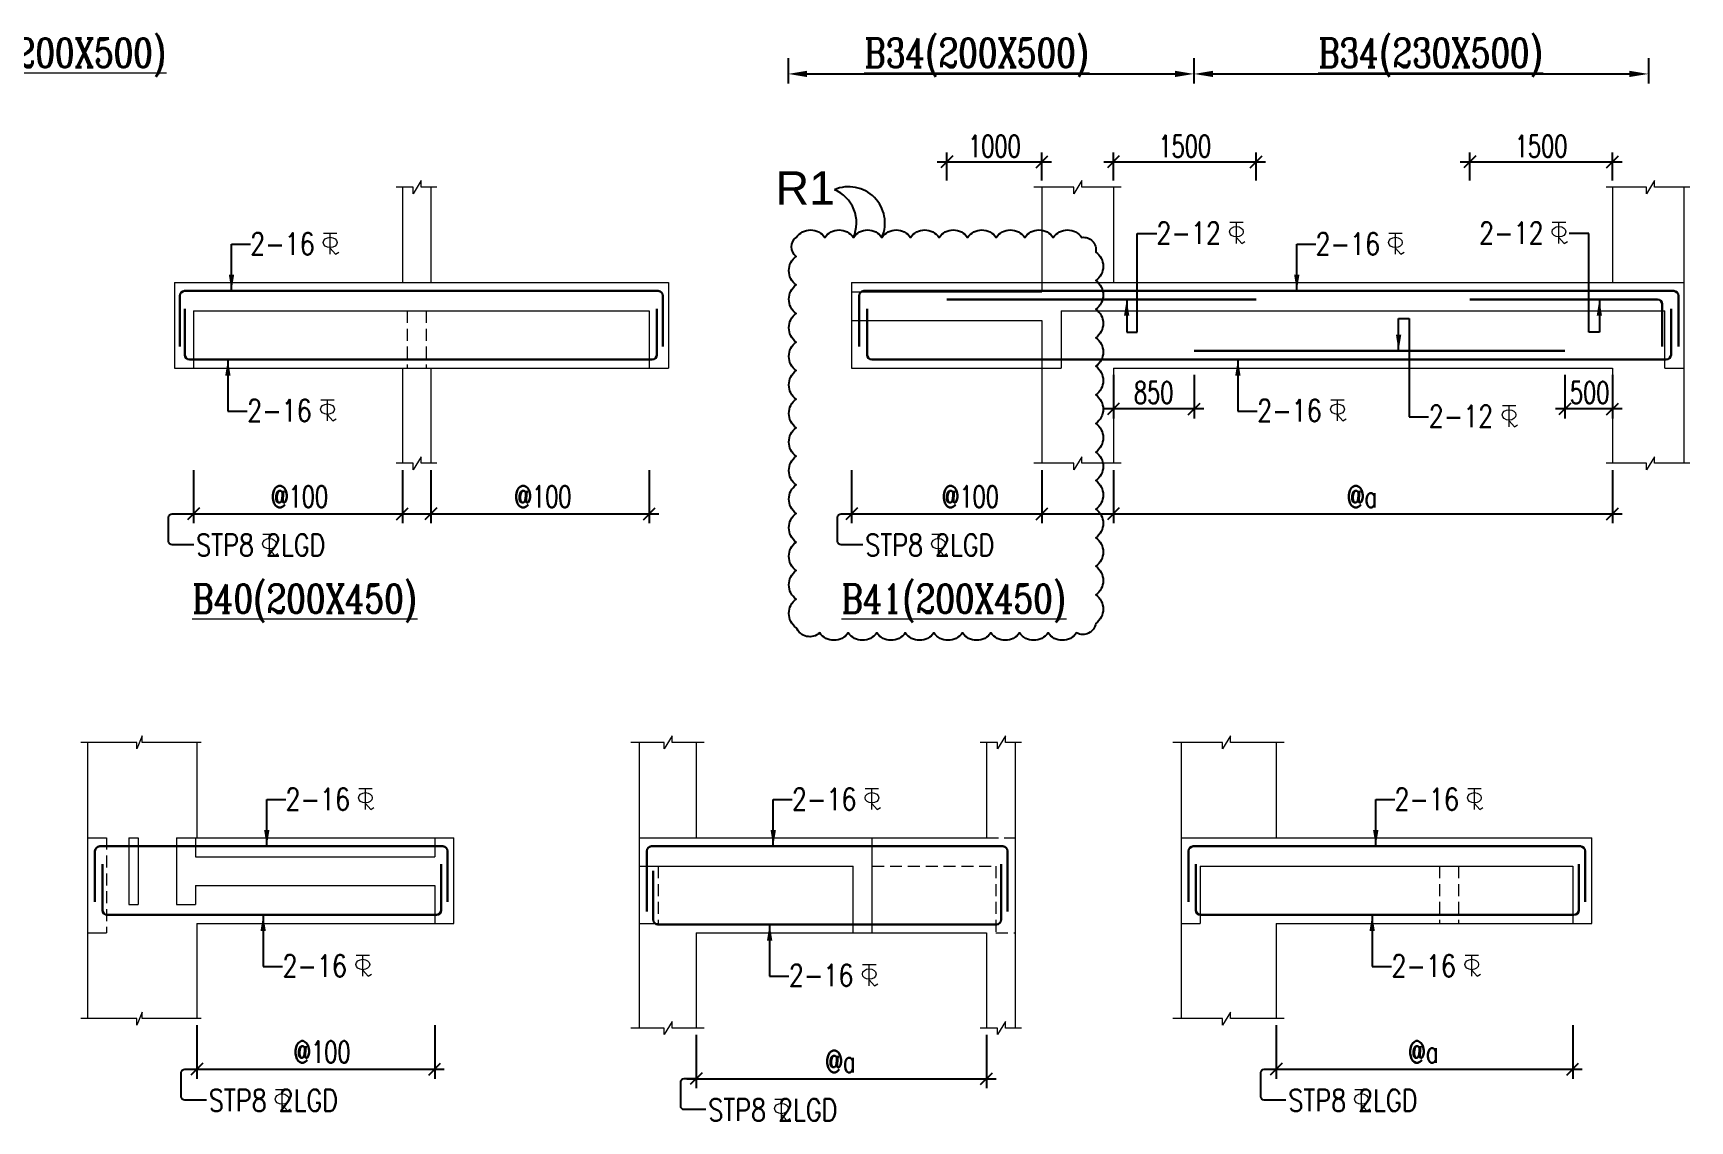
# Model space of a CAD drawing. Header units: millimetres. Extents: x 1255966 to 1543012, y 318612 to 465611.
# Drawn here: x 1510275 to 1527684, y 335125 to 346549 of the extents above; entities that cross this region are included whole.
import ezdxf

# ---------------------------------------------------------------- set-up
doc = ezdxf.new("R2010")
doc.units = ezdxf.units.MM
doc.header["$LTSCALE"] = 500
doc.header["$MEASUREMENT"] = 0
doc.header["$PDMODE"] = 34
doc.linetypes.add('HIDDEN', pattern=[0.375, 0.25, -0.125])
doc.layers.get('Defpoints').update_dxf_attribs({"lineweight": 0})
for name, color, linetype, lineweight in [('BEAM ELE', 2, 'Continuous', 15), ('DIM', 1, 'Continuous', 20), ('TAXT', 3, 'Continuous', 15), ('TEXT', 7, 'Continuous', 13), ('TEXT2', 3, 'Continuous', 15), ('TOWER AREA BEAM..', 3, 'Continuous', 20)]:
    doc.layers.add(name, color=color, linetype=linetype, lineweight=lineweight)
for name, color, linetype in [('CLOUD', 95, 'Continuous'), ('D', 10, 'Continuous'), ('ST DIM.', 1, 'Continuous'), ('STEEL', 1, 'Continuous')]:
    doc.layers.add(name, color=color, linetype=linetype)
doc.styles.add('2MM', font='romans.shx', dxfattribs={"width": 0.7})
doc.styles.add('3mm', font='arial.ttf')
doc.styles.add('BHTESHT$0$HSCC2', font='romanc.shx')
doc.styles.add('haider', font='romans.shx')
doc.dimstyles.new('SHUIB MOD.', dxfattribs={"dimtxt": 230, "dimasz": 130, "dimexe": 100, "dimexo": 70, "dimgap": 50, "dimtad": 2, "dimdec": 0, "dimzin": 4, "dimdsep": 46, "dimtxsty": '2MM', "dimblk": 'OBLIQUE', "dimcen": 0.09, "dimdle": 100, "dimclrd": 1, "dimclre": 1, "dimclrt": 3, "dimadec": 0, "dimazin": 0, "dimtfac": 1, "dimtdec": 0, "dimtix": 1, "dimtmove": 2, "dimatfit": 3, "dimfxl": 100, "dimtolj": 1, "dimlwd": -1, "dimarcsym": 0})

# ---------------------------------------------------------------- blocks, each defined once
blk = doc.blocks.new('*D521')
at = {"layer": 'Defpoints', "color": 0, "ltscale": 100, "transparency": 16777216}
for p in [(1518208, 346356, 6), (1522473, 346356, 6), (1522473, 346121)]:
    blk.add_point(p, dxfattribs=at)
at = {"layer": 'ST DIM.', "color": 1, "lineweight": -2, "ltscale": 100, "transparency": 16777216}
for p, q in [((1518208, 346286), (1518208, 346021)), ((1522473, 346286), (1522473, 346021))]:
    blk.add_line(p, q, dxfattribs=at)
at = {"layer": 'ST DIM.', "color": 1, "ltscale": 100, "transparency": 16777216}
blk.add_line((1518408, 346121), (1522273, 346121), dxfattribs=at)
for points in [[(1518408, 346154), (1518408, 346088), (1518208, 346121)], [(1522273, 346154), (1522273, 346088), (1522473, 346121)]]:
    blk.add_solid(points, dxfattribs=at)
blk = doc.blocks.new('*D522')
at = {"layer": 'Defpoints', "color": 0, "ltscale": 100, "transparency": 16777216}
for p in [(1522473, 346356, 6), (1527248, 346356, 6), (1527248, 346121)]:
    blk.add_point(p, dxfattribs=at)
at = {"layer": 'ST DIM.', "color": 1, "lineweight": -2, "ltscale": 100, "transparency": 16777216}
for p, q in [((1522473, 346286), (1522473, 346021)), ((1527248, 346286), (1527248, 346021))]:
    blk.add_line(p, q, dxfattribs=at)
at = {"layer": 'ST DIM.', "color": 1, "ltscale": 100, "transparency": 16777216}
blk.add_line((1522673, 346121), (1527048, 346121), dxfattribs=at)
for points in [[(1522673, 346154), (1522673, 346088), (1522473, 346121)], [(1527048, 346154), (1527048, 346088), (1527248, 346121)]]:
    blk.add_solid(points, dxfattribs=at)
blk = doc.blocks.new('_Oblique')
at = {"color": 0, "linetype": 'ByBlock', "lineweight": -2}
blk.add_line((-0.5, -0.5), (0.5, 0.5), dxfattribs=at)
blk = doc.blocks.new('A$C76682FD6')
at = {"layer": 'TEXT', "color": 3, "ltscale": 0.2}
for p, q in [((143, 219), (2, 219)), ((72, 0), (72, 219)), ((72, 63), (128, 0)), ((128, 0), (162, 21))]:
    blk.add_line(p, q, dxfattribs=at)
blk.add_ellipse((72, 124), major_axis=(72.3, 0), ratio=0.753223, dxfattribs=at)
blk = doc.blocks.new('*D674')
at = {"layer": 'Defpoints', "color": 0, "ltscale": 100, "transparency": 16777216}
for p in [(1511960, 342031, 6), (1514155, 342031, 6), (1514155, 341501)]:
    blk.add_point(p, dxfattribs=at)
at = {"layer": 'ST DIM.', "color": 1, "lineweight": -2, "ltscale": 100, "transparency": 16777216}
for p, q in [((1511960, 341961), (1511960, 341401)), ((1514155, 341961), (1514155, 341401))]:
    blk.add_line(p, q, dxfattribs=at)
at = {"layer": 'ST DIM.', "color": 1, "ltscale": 100, "transparency": 16777216}
blk.add_line((1511860, 341501), (1514255, 341501), dxfattribs=at)
at = {"layer": 'ST DIM.', "color": 1, "ltscale": 100, "transparency": 16777216, "xscale": 125, "yscale": 125, "zscale": 125, "rotation": 180}
blk.add_blockref('_Oblique', (1511960, 341501), dxfattribs=at)
at = {"layer": 'ST DIM.', "color": 1, "ltscale": 100, "transparency": 16777216, "xscale": 125, "yscale": 125, "zscale": 125}
blk.add_blockref('_Oblique', (1514155, 341501), dxfattribs=at)
at = {"layer": 'ST DIM.', "color": 3, "ltscale": 100, "transparency": 16777216, "insert": (1513074, 341681), "char_height": 230, "attachment_point": 5, "style": '2MM'}
blk.add_mtext('\\A1;@100', dxfattribs=at)
blk = doc.blocks.new('*D675')
at = {"layer": 'Defpoints', "color": 0, "ltscale": 100, "transparency": 16777216}
for p in [(1514455, 342031, 6), (1516750, 342031, 6), (1516750, 341501)]:
    blk.add_point(p, dxfattribs=at)
at = {"layer": 'ST DIM.', "color": 1, "lineweight": -2, "ltscale": 100, "transparency": 16777216}
for p, q in [((1514455, 341961), (1514455, 341401)), ((1516750, 341961), (1516750, 341401))]:
    blk.add_line(p, q, dxfattribs=at)
at = {"layer": 'ST DIM.', "color": 1, "ltscale": 100, "transparency": 16777216}
blk.add_line((1514355, 341501), (1516850, 341501), dxfattribs=at)
at = {"layer": 'ST DIM.', "color": 1, "ltscale": 100, "transparency": 16777216, "xscale": 125, "yscale": 125, "zscale": 125, "rotation": 180}
blk.add_blockref('_Oblique', (1514455, 341501), dxfattribs=at)
at = {"layer": 'ST DIM.', "color": 1, "ltscale": 100, "transparency": 16777216, "xscale": 125, "yscale": 125, "zscale": 125}
blk.add_blockref('_Oblique', (1516750, 341501), dxfattribs=at)
at = {"layer": 'ST DIM.', "color": 3, "ltscale": 100, "transparency": 16777216, "insert": (1515632, 341681), "char_height": 230, "attachment_point": 5, "style": '2MM'}
blk.add_mtext('\\A1;@100', dxfattribs=at)
blk = doc.blocks.new('*D676')
at = {"layer": 'Defpoints', "color": 0, "ltscale": 100, "transparency": 16777216}
for p in [(1521626, 342031, 6), (1526871, 342031, 6), (1526871, 341501)]:
    blk.add_point(p, dxfattribs=at)
at = {"layer": 'ST DIM.', "color": 1, "lineweight": -2, "ltscale": 100, "transparency": 16777216}
for p, q in [((1521626, 341961), (1521626, 341401)), ((1526871, 341961), (1526871, 341401))]:
    blk.add_line(p, q, dxfattribs=at)
at = {"layer": 'ST DIM.', "color": 1, "ltscale": 100, "transparency": 16777216}
blk.add_line((1521526, 341501), (1526971, 341501), dxfattribs=at)
at = {"layer": 'ST DIM.', "color": 1, "ltscale": 100, "transparency": 16777216, "xscale": 125, "yscale": 125, "zscale": 125, "rotation": 180}
blk.add_blockref('_Oblique', (1521626, 341501), dxfattribs=at)
at = {"layer": 'ST DIM.', "color": 1, "ltscale": 100, "transparency": 16777216, "xscale": 125, "yscale": 125, "zscale": 125}
blk.add_blockref('_Oblique', (1526871, 341501), dxfattribs=at)
at = {"layer": 'ST DIM.', "color": 3, "ltscale": 100, "transparency": 16777216, "insert": (1524239, 341681), "char_height": 230, "attachment_point": 5, "style": '2MM'}
blk.add_mtext('\\A1;@a', dxfattribs=at)
blk = doc.blocks.new('*D681')
at = {"layer": 'Defpoints', "color": 0, "ltscale": 100, "transparency": 16777216}
for p in [(1521626, 343031), (1522476, 343031), (1521626, 342602)]:
    blk.add_point(p, dxfattribs=at)
at = {"layer": 'ST DIM.', "color": 1, "lineweight": -2, "ltscale": 100, "transparency": 16777216}
for p, q in [((1521626, 342961), (1521626, 342502)), ((1522476, 342961), (1522476, 342502))]:
    blk.add_line(p, q, dxfattribs=at)
at = {"layer": 'ST DIM.', "color": 1, "ltscale": 100, "transparency": 16777216}
blk.add_line((1522576, 342602), (1521526, 342602), dxfattribs=at)
at = {"layer": 'ST DIM.', "color": 1, "ltscale": 100, "transparency": 16777216, "xscale": 125, "yscale": 125, "zscale": 125, "rotation": 180}
blk.add_blockref('_Oblique', (1521626, 342602), dxfattribs=at)
at = {"layer": 'ST DIM.', "color": 1, "ltscale": 100, "transparency": 16777216, "xscale": 125, "yscale": 125, "zscale": 125}
blk.add_blockref('_Oblique', (1522476, 342602), dxfattribs=at)
at = {"layer": 'ST DIM.', "color": 3, "ltscale": 100, "transparency": 16777216, "insert": (1522050, 342774), "char_height": 230, "attachment_point": 5, "style": '2MM'}
blk.add_mtext('\\A1;850', dxfattribs=at)
blk = doc.blocks.new('*D682')
at = {"layer": 'Defpoints', "color": 0, "ltscale": 100, "transparency": 16777216}
for p in [(1526371, 343031), (1526871, 343031), (1526371, 342602)]:
    blk.add_point(p, dxfattribs=at)
at = {"layer": 'ST DIM.', "color": 1, "lineweight": -2, "ltscale": 100, "transparency": 16777216}
for p, q in [((1526371, 342961), (1526371, 342502)), ((1526871, 342961), (1526871, 342502))]:
    blk.add_line(p, q, dxfattribs=at)
at = {"layer": 'ST DIM.', "color": 1, "ltscale": 100, "transparency": 16777216}
blk.add_line((1526971, 342602), (1526271, 342602), dxfattribs=at)
at = {"layer": 'ST DIM.', "color": 1, "ltscale": 100, "transparency": 16777216, "xscale": 125, "yscale": 125, "zscale": 125, "rotation": 180}
blk.add_blockref('_Oblique', (1526371, 342602), dxfattribs=at)
at = {"layer": 'ST DIM.', "color": 1, "ltscale": 100, "transparency": 16777216, "xscale": 125, "yscale": 125, "zscale": 125}
blk.add_blockref('_Oblique', (1526871, 342602), dxfattribs=at)
at = {"layer": 'ST DIM.', "color": 3, "ltscale": 100, "transparency": 16777216, "insert": (1526631, 342774), "char_height": 230, "attachment_point": 5, "style": '2MM'}
blk.add_mtext('\\A1;500', dxfattribs=at)
blk = doc.blocks.new('*D683')
at = {"layer": 'Defpoints', "color": 0, "ltscale": 100, "transparency": 16777216}
for p in [(1523126, 345197), (1521626, 344931), (1523126, 344931)]:
    blk.add_point(p, dxfattribs=at)
at = {"layer": 'ST DIM.', "color": 1, "lineweight": -2, "ltscale": 100, "transparency": 16777216}
for p, q in [((1521626, 345001), (1521626, 345297)), ((1523126, 345001), (1523126, 345297))]:
    blk.add_line(p, q, dxfattribs=at)
at = {"layer": 'ST DIM.', "color": 1, "ltscale": 100, "transparency": 16777216}
blk.add_line((1521526, 345197), (1523226, 345197), dxfattribs=at)
at = {"layer": 'ST DIM.', "color": 1, "ltscale": 100, "transparency": 16777216, "xscale": 125, "yscale": 125, "zscale": 125, "rotation": 180}
blk.add_blockref('_Oblique', (1521626, 345197), dxfattribs=at)
at = {"layer": 'ST DIM.', "color": 1, "ltscale": 100, "transparency": 16777216, "xscale": 125, "yscale": 125, "zscale": 125}
blk.add_blockref('_Oblique', (1523126, 345197), dxfattribs=at)
at = {"layer": 'ST DIM.', "color": 3, "ltscale": 100, "transparency": 16777216, "insert": (1522376, 345362), "char_height": 230, "attachment_point": 5, "style": '2MM'}
blk.add_mtext('\\A1;1500', dxfattribs=at)
blk = doc.blocks.new('*D684')
at = {"layer": 'Defpoints', "color": 0, "ltscale": 100, "transparency": 16777216}
for p in [(1526871, 345197), (1525371, 344931), (1526871, 344931)]:
    blk.add_point(p, dxfattribs=at)
at = {"layer": 'ST DIM.', "color": 1, "lineweight": -2, "ltscale": 100, "transparency": 16777216}
for p, q in [((1525371, 345001), (1525371, 345297)), ((1526871, 345001), (1526871, 345297))]:
    blk.add_line(p, q, dxfattribs=at)
at = {"layer": 'ST DIM.', "color": 1, "ltscale": 100, "transparency": 16777216}
blk.add_line((1525271, 345197), (1526971, 345197), dxfattribs=at)
at = {"layer": 'ST DIM.', "color": 1, "ltscale": 100, "transparency": 16777216, "xscale": 125, "yscale": 125, "zscale": 125, "rotation": 180}
blk.add_blockref('_Oblique', (1525371, 345197), dxfattribs=at)
at = {"layer": 'ST DIM.', "color": 1, "ltscale": 100, "transparency": 16777216, "xscale": 125, "yscale": 125, "zscale": 125}
blk.add_blockref('_Oblique', (1526871, 345197), dxfattribs=at)
at = {"layer": 'ST DIM.', "color": 3, "ltscale": 100, "transparency": 16777216, "insert": (1526121, 345362), "char_height": 230, "attachment_point": 5, "style": '2MM'}
blk.add_mtext('\\A1;1500', dxfattribs=at)
blk = doc.blocks.new('*D610')
at = {"layer": 'Defpoints', "color": 0, "ltscale": 100, "transparency": 16777216}
for p in [(1518876, 342031, 6), (1520876, 342031, 6), (1520876, 341501)]:
    blk.add_point(p, dxfattribs=at)
at = {"layer": 'ST DIM.', "color": 1, "lineweight": -2, "ltscale": 100, "transparency": 16777216}
for p, q in [((1518876, 341961), (1518876, 341401)), ((1520876, 341961), (1520876, 341401))]:
    blk.add_line(p, q, dxfattribs=at)
at = {"layer": 'ST DIM.', "color": 1, "ltscale": 100, "transparency": 16777216}
blk.add_line((1518776, 341501), (1520976, 341501), dxfattribs=at)
at = {"layer": 'ST DIM.', "color": 1, "ltscale": 100, "transparency": 16777216, "xscale": 125, "yscale": 125, "zscale": 125, "rotation": 180}
blk.add_blockref('_Oblique', (1518876, 341501), dxfattribs=at)
at = {"layer": 'ST DIM.', "color": 1, "ltscale": 100, "transparency": 16777216, "xscale": 125, "yscale": 125, "zscale": 125}
blk.add_blockref('_Oblique', (1520876, 341501), dxfattribs=at)
at = {"layer": 'ST DIM.', "color": 3, "ltscale": 100, "transparency": 16777216, "insert": (1520123, 341681), "char_height": 230, "attachment_point": 5, "style": '2MM'}
blk.add_mtext('\\A1;@100', dxfattribs=at)
blk = doc.blocks.new('*D621')
at = {"layer": 'Defpoints', "color": 0, "ltscale": 100, "transparency": 16777216}
for p in [(1517243, 336099, 6), (1520293, 336099, 6), (1520293, 335568)]:
    blk.add_point(p, dxfattribs=at)
at = {"layer": 'ST DIM.', "color": 1, "lineweight": -2, "ltscale": 100, "transparency": 16777216}
for p, q in [((1517243, 336029), (1517243, 335468)), ((1520293, 336029), (1520293, 335468))]:
    blk.add_line(p, q, dxfattribs=at)
at = {"layer": 'ST DIM.', "color": 1, "ltscale": 100, "transparency": 16777216}
blk.add_line((1517143, 335568), (1520393, 335568), dxfattribs=at)
at = {"layer": 'ST DIM.', "color": 1, "ltscale": 100, "transparency": 16777216, "xscale": 125, "yscale": 125, "zscale": 125, "rotation": 180}
blk.add_blockref('_Oblique', (1517243, 335568), dxfattribs=at)
at = {"layer": 'ST DIM.', "color": 1, "ltscale": 100, "transparency": 16777216, "xscale": 125, "yscale": 125, "zscale": 125}
blk.add_blockref('_Oblique', (1520293, 335568), dxfattribs=at)
at = {"layer": 'ST DIM.', "color": 3, "ltscale": 100, "transparency": 16777216, "insert": (1518758, 335749), "char_height": 230, "attachment_point": 5, "style": '2MM'}
blk.add_mtext('\\A1;@a', dxfattribs=at)
blk = doc.blocks.new('*D622')
at = {"layer": 'Defpoints', "color": 0, "ltscale": 100, "transparency": 16777216}
for p in [(1523338, 336199, 6), (1526453, 336199, 6), (1526453, 335668)]:
    blk.add_point(p, dxfattribs=at)
at = {"layer": 'ST DIM.', "color": 1, "lineweight": -2, "ltscale": 100, "transparency": 16777216}
for p, q in [((1523338, 336129), (1523338, 335568)), ((1526453, 336129), (1526453, 335568))]:
    blk.add_line(p, q, dxfattribs=at)
at = {"layer": 'ST DIM.', "color": 1, "ltscale": 100, "transparency": 16777216}
blk.add_line((1523238, 335668), (1526553, 335668), dxfattribs=at)
at = {"layer": 'ST DIM.', "color": 1, "ltscale": 100, "transparency": 16777216, "xscale": 125, "yscale": 125, "zscale": 125, "rotation": 180}
blk.add_blockref('_Oblique', (1523338, 335668), dxfattribs=at)
at = {"layer": 'ST DIM.', "color": 1, "ltscale": 100, "transparency": 16777216, "xscale": 125, "yscale": 125, "zscale": 125}
blk.add_blockref('_Oblique', (1526453, 335668), dxfattribs=at)
at = {"layer": 'ST DIM.', "color": 3, "ltscale": 100, "transparency": 16777216, "insert": (1524882, 335849), "char_height": 230, "attachment_point": 5, "style": '2MM'}
blk.add_mtext('\\A1;@a', dxfattribs=at)
blk = doc.blocks.new('*D640')
at = {"layer": 'Defpoints', "color": 0, "ltscale": 100, "transparency": 16777216}
for p in [(1511995, 336199, 6), (1514495, 336199, 6), (1514495, 335668)]:
    blk.add_point(p, dxfattribs=at)
at = {"layer": 'ST DIM.', "color": 1, "lineweight": -2, "ltscale": 100, "transparency": 16777216}
for p, q in [((1511995, 336129), (1511995, 335568)), ((1514495, 336129), (1514495, 335568))]:
    blk.add_line(p, q, dxfattribs=at)
at = {"layer": 'ST DIM.', "color": 1, "ltscale": 100, "transparency": 16777216}
blk.add_line((1511895, 335668), (1514595, 335668), dxfattribs=at)
at = {"layer": 'ST DIM.', "color": 1, "ltscale": 100, "transparency": 16777216, "xscale": 125, "yscale": 125, "zscale": 125, "rotation": 180}
blk.add_blockref('_Oblique', (1511995, 335668), dxfattribs=at)
at = {"layer": 'ST DIM.', "color": 1, "ltscale": 100, "transparency": 16777216, "xscale": 125, "yscale": 125, "zscale": 125}
blk.add_blockref('_Oblique', (1514495, 335668), dxfattribs=at)
at = {"layer": 'ST DIM.', "color": 3, "ltscale": 100, "transparency": 16777216, "insert": (1513311, 335849), "char_height": 230, "attachment_point": 5, "style": '2MM'}
blk.add_mtext('\\A1;@100', dxfattribs=at)
blk = doc.blocks.new('*D663')
at = {"layer": 'Defpoints', "color": 0, "ltscale": 100, "transparency": 16777216}
for p in [(1520876, 345197), (1519876, 344931), (1520876, 344931)]:
    blk.add_point(p, dxfattribs=at)
at = {"layer": 'ST DIM.', "color": 1, "lineweight": -2, "ltscale": 100, "transparency": 16777216}
for p, q in [((1519876, 345001), (1519876, 345297)), ((1520876, 345001), (1520876, 345297))]:
    blk.add_line(p, q, dxfattribs=at)
at = {"layer": 'ST DIM.', "color": 1, "ltscale": 100, "transparency": 16777216}
blk.add_line((1519776, 345197), (1520976, 345197), dxfattribs=at)
at = {"layer": 'ST DIM.', "color": 1, "ltscale": 100, "transparency": 16777216, "xscale": 125, "yscale": 125, "zscale": 125, "rotation": 180}
blk.add_blockref('_Oblique', (1519876, 345197), dxfattribs=at)
at = {"layer": 'ST DIM.', "color": 1, "ltscale": 100, "transparency": 16777216, "xscale": 125, "yscale": 125, "zscale": 125}
blk.add_blockref('_Oblique', (1520876, 345197), dxfattribs=at)
at = {"layer": 'ST DIM.', "color": 3, "ltscale": 100, "transparency": 16777216, "insert": (1520376, 345362), "char_height": 230, "attachment_point": 5, "style": '2MM'}
blk.add_mtext('\\A1;1000', dxfattribs=at)

msp = doc.modelspace()

# ---------------------------------------------------------------- linework, layer by layer
at = {"layer": 'BEAM ELE', "color": 3}
for points in [[(1514517.6, 344931.4), (1514353.9, 344931.4), (1514353.9, 345000), (1514269.3, 344863.3), (1514269.3, 344931.4), (1514088.8, 344931.4)], [(1521709.4, 344931.4), (1521296.3, 344931.4), (1521296.3, 345000), (1521211.7, 344863.3), (1521211.7, 344931.4), (1520791.2, 344931.4)], [(1527684, 344931.4), (1527312.2, 344931.4), (1527312.2, 345000), (1527227.7, 344863.3), (1527227.7, 344931.4), (1526805.2, 344931.4)], [(1514517.6, 342031.4), (1514353.9, 342031.4), (1514353.9, 342100), (1514269.3, 341963.3), (1514269.3, 342031.4), (1514088.8, 342031.4)], [(1521709.4, 342031.4), (1521296.3, 342031.4), (1521296.3, 342100), (1521211.7, 341963.3), (1521211.7, 342031.4), (1520791.2, 342031.4)], [(1527684, 342031.4), (1527312.2, 342031.4), (1527312.2, 342100), (1527227.7, 341963.3), (1527227.7, 342031.4), (1526805.2, 342031.4)], [(1512042.6, 339098.8), (1511422.1, 339098.8), (1511422.1, 339167.4), (1511365.2, 339030.8), (1511365.2, 339098.8), (1510777, 339098.8)], [(1517325.8, 339098.8), (1516990.7, 339098.8), (1516990.7, 339167.4), (1516906.1, 339030.8), (1516906.1, 339098.8), (1516557.6, 339098.8)], [(1520659.3, 339098.8), (1520491.6, 339098.8), (1520491.6, 339167.4), (1520407, 339030.8), (1520407, 339098.8), (1520226.6, 339098.8)], [(1523421, 339098.8), (1522855.9, 339098.8), (1522855.9, 339167.4), (1522771.3, 339030.8), (1522771.3, 339098.8), (1522252.8, 339098.8)], [(1512042.6, 336198.8), (1511422.1, 336198.8), (1511422.1, 336267.4), (1511365.2, 336130.8), (1511365.2, 336198.8), (1510777, 336198.8)], [(1517325.8, 336098.8), (1516990.7, 336098.8), (1516990.7, 336167.4), (1516906.1, 336030.8), (1516906.1, 336098.8), (1516557.6, 336098.8)], [(1520659.3, 336098.8), (1520491.6, 336098.8), (1520491.6, 336167.4), (1520407, 336030.8), (1520407, 336098.8), (1520226.6, 336098.8)], [(1523421, 336198.8), (1522855.9, 336198.8), (1522855.9, 336267.4), (1522771.3, 336130.8), (1522771.3, 336198.8), (1522252.8, 336198.8)]]:
    msp.add_lwpolyline(points, dxfattribs=at)
at = {"layer": 'CLOUD', "color": 1}
msp.add_lwpolyline([(1518294.6, 344403.8, -0.5205671), (1518594.6, 344403.8, -0.5205671), (1518894.6, 344403.8, -0.5205671), (1519194.6, 344403.8, -0.5205671), (1519494.6, 344403.8, -0.5205671), (1519794.6, 344403.8, -0.5205671), (1520094.6, 344403.8, -0.5205671), (1520394.6, 344403.8, -0.5205671), (1520694.6, 344403.8, -0.5205671), (1520994.6, 344403.8, -0.5205671), (1521294.6, 344403.8, -0.5205671), (1521440.7, 344249.9, -0.5205671), (1521440.7, 343949.9, -0.5205671), (1521440.7, 343649.9, -0.5205671), (1521440.7, 343349.9, -0.5205671), (1521440.7, 343049.9, -0.5205671), (1521440.7, 342749.9, -0.5205671), (1521440.7, 342449.9, -0.5205671), (1521440.7, 342149.9, -0.5205671), (1521440.7, 341849.9, -0.5205671), (1521440.7, 341549.9, -0.5205671), (1521440.7, 341249.9, -0.5205671), (1521440.7, 340949.9, -0.5205671), (1521440.7, 340649.9, -0.5205671), (1521440.7, 340349.9, -0.5205671), (1521240.2, 340250.4, -0.5205671), (1520940.2, 340250.4, -0.5205671), (1520640.2, 340250.4, -0.5205671), (1520340.2, 340250.4, -0.5205671), (1520040.2, 340250.4, -0.5205671), (1519740.2, 340250.4, -0.5205671), (1519440.2, 340250.4, -0.5205671), (1519140.2, 340250.4, -0.5205671), (1518840.2, 340250.4, -0.5205671), (1518540.2, 340250.4, -0.5205671), (1518294.6, 340304.8, -0.5205671), (1518294.6, 340604.8, -0.5205671), (1518294.6, 340904.8, -0.5205671), (1518294.6, 341204.8, -0.5205671), (1518294.6, 341504.8, -0.5205671), (1518294.6, 341804.8, -0.5205671), (1518294.6, 342104.8, -0.5205671), (1518294.6, 342404.8, -0.5205671), (1518294.6, 342704.8, -0.5205671), (1518294.6, 343004.8, -0.5205671), (1518294.6, 343304.8, -0.5205671), (1518294.6, 343604.8, -0.5205671), (1518294.6, 343904.8, -0.5205671), (1518294.6, 344204.8, -0.5205671)], format="xyb", close=True, dxfattribs=at)
at = {"layer": 'CLOUD', "color": 1, "ltscale": 10}
for centre, radius, start, end in [((1518845.7, 344555.4), 380.4, 336.51447, 113.39855), ((1518551.7, 344557.1), 375.6, 335.89933, 67.63729)]:
    msp.add_arc(centre, radius, start, end, dxfattribs=at)
at = {"layer": 'ST DIM.'}
for points in [[(1511963.1, 341175.7), (1511734.8, 341175.7, -0.4142136), (1511699, 341211.5), (1511699, 341465, -0.4142136), (1511734.8, 341500.8), (1515432, 341500.8)], [(1518993.3, 341175.7), (1518765, 341175.7, -0.4142136), (1518729.2, 341211.5), (1518729.2, 341465, -0.4142136), (1518765, 341500.8), (1522329.6, 341500.8)], [(1512096.4, 335343.1), (1511868.1, 335343.1, -0.4142136), (1511832.3, 335378.9), (1511832.3, 335632.5, -0.4142136), (1511868.1, 335668.3), (1511995.2, 335668.3)], [(1523439.2, 335343.1), (1523210.9, 335343.1, -0.4142136), (1523175.1, 335378.9), (1523175.1, 335632.5, -0.4142136), (1523210.9, 335668.3), (1523338, 335668.3)], [(1517344, 335243.1), (1517115.6, 335243.1, -0.4142136), (1517079.9, 335278.9), (1517079.9, 335532.5, -0.4142136), (1517115.6, 335568.3), (1517242.7, 335568.3)]]:
    msp.add_lwpolyline(points, format="xyb", dxfattribs=at)
at = {"layer": 'STEEL', "color": 4, "lineweight": 30, "ltscale": 10}
for p, q in [((1511866.1, 343841.4), (1516843.5, 343841.4)), ((1519003.9, 343841.4), (1527514.4, 343841.4)), ((1511816.1, 343257.6), (1511816.1, 343791.4)), ((1511868.1, 343171.4), (1511868.1, 343652.4)), ((1516830.6, 343171.4), (1516830.6, 343652.4)), ((1516893.3, 343257.6), (1516893.3, 343791.4)), ((1518953.9, 343257.6), (1518953.9, 343791.4)), ((1519037.5, 343171.4), (1519037.5, 343652.4)), ((1519876.3, 343751.4), (1523126.3, 343751.4)), ((1525371.3, 343751.4), (1527344.2, 343751.4)), ((1527393, 343257.6), (1527394.2, 343701.4)), ((1527486.1, 343171.4), (1527486.1, 343652.4)), ((1527564.2, 343257.6), (1527564.2, 343791.4)), ((1522476.3, 343211.4), (1526371.3, 343211.4)), ((1511918.1, 343121.4), (1516780.6, 343121.4)), ((1519087.5, 343121.4), (1527436.1, 343121.4)), ((1510925.3, 337425.1), (1510925.3, 337958.8)), ((1510975.3, 338008.8), (1514580.7, 338008.8)), ((1514630.7, 337425.1), (1514630.7, 337958.8)), ((1516722.7, 337325.1), (1516722.7, 337958.8)), ((1516772.7, 338008.8), (1520465.2, 338008.8)), ((1520515.1, 337325.1), (1520515.1, 337958.8)), ((1522415.2, 337425.1), (1522415.2, 337958.8)), ((1522465.2, 338008.8), (1526534.5, 338008.8)), ((1526584.4, 337425.1), (1526584.4, 337958.8)), ((1511002.9, 337338.8), (1511002.9, 337819.8)), ((1514562.7, 337338.8), (1514562.7, 337819.8)), ((1516790.7, 337238.8), (1516790.7, 337751.5)), ((1520447.1, 337238.8), (1520447.1, 337819.8)), ((1522492.7, 337338.8), (1522492.7, 337819.8)), ((1526516.4, 337338.8), (1526516.4, 337819.8)), ((1511052.9, 337288.8), (1514512.7, 337288.8)), ((1522542.7, 337288.8), (1526466.4, 337288.8)), ((1516840.7, 337188.8), (1520397.1, 337188.8))]:
    msp.add_line(p, q, dxfattribs=at)
for centre, start, end in [((1511866.1, 343791.4), 90, 180), ((1516843.3, 343791.4), 0, 90), ((1519003.9, 343791.4), 90, 180), ((1527514.2, 343791.4), 0, 90), ((1527344.2, 343701.4), 0, 90), ((1511918.1, 343171.4), 180, 270), ((1516780.6, 343171.4), 270, 0), ((1519087.5, 343171.4), 180, 270), ((1527436.1, 343171.4), 270, 0), ((1510975.3, 337958.8), 90, 180), ((1514580.7, 337958.8), 0, 90), ((1516772.7, 337958.8), 90, 180), ((1520465.1, 337958.8), 0, 90), ((1522465.2, 337958.8), 90, 180), ((1526534.4, 337958.8), 0, 90), ((1511052.9, 337338.8), 180, 270), ((1514512.7, 337338.8), 270, 0), ((1516840.7, 337238.8), 180, 270), ((1520397.1, 337238.8), 270, 0), ((1522542.7, 337338.8), 180, 270), ((1526466.4, 337338.8), 270, 0)]:
    msp.add_arc(centre, 50, start, end, dxfattribs=at)
at = {"layer": 'TOWER AREA BEAM..'}
for p, q in [((1514154.9, 344931.4), (1514154.9, 343931.4)), ((1514454.9, 344931.4), (1514454.9, 343931.4)), ((1520876.3, 344931.4), (1520876.3, 343831.4)), ((1521626.3, 344931.4), (1521626.3, 343931.4)), ((1526871.3, 344931.4), (1526871.3, 343931.4)), ((1527621.3, 344931.4), (1527621.3, 343931.4)), ((1511759.9, 343931.4), (1511759.9, 343031.4)), ((1511759.9, 343931.4), (1516950, 343931.4)), ((1516950, 343931.4), (1516950, 343031.4)), ((1518876.3, 343931.4), (1518876.3, 343031.4)), ((1518876.3, 343931.4), (1527621.3, 343931.4)), ((1518876.3, 343831.4), (1520876.3, 343831.4)), ((1527621.3, 343931.4), (1527621.3, 342031.4)), ((1511959.9, 343631.4), (1511959.9, 343031.4)), ((1511959.9, 343631.4), (1516750, 343631.4)), ((1516750, 343631.4), (1516750, 343031.4)), ((1518876.3, 343531.4), (1520876.3, 343531.4)), ((1520876.3, 343531.4), (1520876.3, 342031.4)), ((1521076.3, 343631.4), (1521076.3, 343031.4)), ((1521076.3, 343631.4), (1527421.3, 343631.4)), ((1527421.3, 343031.4), (1527421.3, 343631.4)), ((1511759.9, 343031.4), (1516950, 343031.4)), ((1514154.9, 343031.4), (1514154.9, 342031.4)), ((1514454.9, 343031.4), (1514454.9, 342031.4)), ((1518876.3, 343031.4), (1521076.3, 343031.4)), ((1521626.3, 343031.4), (1521626.3, 342031.4)), ((1521626.3, 343031.4), (1526871.3, 343031.4)), ((1526871.3, 343031.4), (1526871.3, 342031.4)), ((1527421.3, 343031.4), (1527621.3, 343031.4)), ((1510845.2, 339098.8), (1510845.2, 336198.8)), ((1511995.2, 339098.8), (1511995.2, 338098.8)), ((1516642.7, 339098.8), (1516642.7, 338098.8)), ((1517242.7, 339098.8), (1517242.7, 338098.8)), ((1520292.7, 339098.8), (1520292.7, 338098.8)), ((1520592.7, 339098.8), (1520592.7, 336098.8)), ((1522338, 339098.8), (1522338, 338098.8)), ((1523338, 339098.8), (1523338, 338098.8)), ((1510845.2, 338098.8), (1511045.2, 338098.8)), ((1511280.2, 338098.8), (1511380.2, 338098.8)), ((1511280.2, 338098.8), (1511280.2, 337398.8)), ((1511380.2, 338098.8), (1511380.2, 337398.8)), ((1511780.2, 338098.8), (1514695.2, 338098.8)), ((1511780.2, 338098.8), (1511780.2, 337398.8)), ((1511980.2, 338098.8), (1511980.2, 337898.8)), ((1514495.2, 338098.8), (1514495.2, 337898.8)), ((1514695.2, 337198.8), (1514695.2, 338098.8)), ((1516642.7, 338098.8), (1516642.7, 337198.8)), ((1516642.7, 338098.8), (1520292.7, 338098.8)), ((1519092.7, 337098.8), (1519092.7, 338098.8)), ((1522338, 338098.8), (1522338, 337198.8)), ((1522338, 338098.8), (1526653, 338098.8)), ((1526653, 337198.8), (1526653, 338098.8)), ((1511980.2, 337898.8), (1514495.2, 337898.8)), ((1516642.7, 337798.8), (1518892.7, 337798.8)), ((1518892.7, 337098.8), (1518892.7, 337798.8)), ((1522538, 337798.8), (1522538, 337198.8)), ((1522538, 337798.8), (1526453, 337798.8)), ((1526453, 337798.8), (1526453, 337198.8)), ((1511980.2, 337598.8), (1511980.2, 337398.8)), ((1511980.2, 337598.8), (1514495.2, 337598.8)), ((1514495.2, 337598.8), (1514495.2, 337198.8)), ((1511280.2, 337398.8), (1511380.2, 337398.8)), ((1511780.2, 337398.8), (1511980.2, 337398.8)), ((1510845.2, 337098.8), (1511045.2, 337098.8)), ((1511995.2, 337198.8), (1514695.2, 337198.8)), ((1511995.2, 337198.8), (1511995.2, 336198.8)), ((1516642.7, 337198.8), (1516842.7, 337198.8)), ((1516642.7, 337198.8), (1516642.7, 336098.8)), ((1517242.7, 337098.8), (1520292.7, 337098.8)), ((1517242.7, 337098.8), (1517242.7, 336098.8)), ((1520292.7, 337098.8), (1520292.7, 336098.8)), ((1522338, 337198.8), (1522538, 337198.8)), ((1522338, 337198.8), (1522338, 336198.8)), ((1523338, 337198.8), (1526653, 337198.8)), ((1523338, 337198.8), (1523338, 336198.8))]:
    msp.add_line(p, q, dxfattribs=at)
at = {"layer": 'TOWER AREA BEAM..', "linetype": 'HIDDEN'}
for p, q in [((1514204.9, 343631.4), (1514204.9, 343031.4)), ((1514404.9, 343631.4), (1514404.9, 343031.4)), ((1511045.2, 338098.8), (1511045.2, 337098.8)), ((1520292.7, 338098.8), (1520592.7, 338098.8)), ((1516842.7, 337798.8), (1516842.7, 337198.8)), ((1519092.7, 337798.8), (1520392.7, 337798.8)), ((1520392.7, 337798.8), (1520392.7, 337098.8)), ((1525053, 337798.8), (1525053, 337198.8)), ((1525253, 337798.8), (1525253, 337198.8)), ((1520392.7, 337098.8), (1520592.7, 337098.8))]:
    msp.add_line(p, q, dxfattribs=at)

# ---------------------------------------------------------------- block references
at = {"layer": 'DIM', "lineweight": 0}
for p in [(1522846.5, 344340.1), (1526236.8, 344340.1), (1513324.4, 344226.9), (1524518.2, 344226.9), (1513296.6, 342476), (1523909.5, 342476), (1525711.8, 342415.6), (1512685.6, 341063), (1519715.8, 341063), (1513695.1, 338394.3), (1519016.9, 338394.3), (1525348.1, 338394.3), (1513667.3, 336643.5), (1525320.3, 336643.5), (1518989.1, 336543.5), (1512818.9, 335230.4), (1518066.5, 335130.4), (1524161.7, 335230.4)]:
    msp.add_blockref('A$C76682FD6', p, dxfattribs=at)

# ---------------------------------------------------------------- texts
at = {"layer": 'CLOUD', "color": 1, "linetype": 'Continuous', "style": '3mm'}
msp.add_text('R1', height=350, dxfattribs=at).set_placement((1518076.2, 344748.3))
at = {"layer": 'TAXT', "style": 'BHTESHT$0$HSCC2', "width": 0.8}
for s, p in [('%%UB33(200X500)', (1509311.8, 346192.1)), ('%%UB34(200X500)', (1519009.1, 346192.1)), ('%%UB34(230X500)', (1523777.9, 346192.1)), ('%%UB40(200X450)', (1511948, 340459.5)), ('%%UB41(200X450)', (1518768.5, 340459.5))]:
    msp.add_text(s, height=300, dxfattribs=at).set_placement(p)
at = {"layer": 'TEXT2', "color": 3, "style": 'haider', "width": 0.8}
for s, p in [('2-12', (1522078.5, 344334.9)), ('2-12', (1525468.8, 344334.9)), ('2-16', (1512556.3, 344221.7)), ('2-16', (1523750.2, 344221.7)), ('2-16', (1512524.2, 342470.9)), ('2-16', (1523137.2, 342470.9)), ('2-12', (1524939.5, 342410.5)), ('STP8 2LGD', (1511988.9, 341057.8)), ('STP8 2LGD', (1519019.1, 341057.8)), ('2-16', (1512927, 338389.2)), ('2-16', (1518248.9, 338389.2)), ('2-16', (1524580, 338389.2)), ('2-16', (1512894.9, 336638.3)), ('2-16', (1524547.9, 336638.3)), ('2-16', (1518216.7, 336538.3)), ('STP8 2LGD', (1512122.2, 335225.2)), ('STP8 2LGD', (1517369.8, 335125.2)), ('STP8 2LGD', (1523465, 335225.2))]:
    msp.add_text(s, height=230, dxfattribs=at).set_placement(p)

# ---------------------------------------------------------------- dimensions: what is measured, and where the dimension line sits
at = {"layer": 'ST DIM.', "ltscale": 100}
for base, p1, p2, text, override, picture, middle in [((1522472.9, 346121.1, -1175953), (1518207.9, 346356.2, -1175946.7), (1522472.9, 346356.2, -1175946.7), ' ', {"dimasz": 200, "dimsah": 1}, '*D521', (1521776.6, 346301.6, -1175953)), ((1527247.9, 346121.1, -1175953), (1522472.9, 346356.2, -1175946.7), (1527247.9, 346356.2, -1175946.7), ' ', {"dimasz": 200, "dimsah": 1}, '*D522', (1526508.8, 346301.6, -1175953)), ((1514154.9, 341500.8, -6.3), (1511959.9, 342031.4), (1514154.9, 342031.4), '@100', {"dimasz": 125}, '*D674', (1513074.3, 341681.3, -6.3)), ((1516750, 341500.8, -6.3), (1514454.9, 342031.4), (1516750, 342031.4), '@100', {"dimasz": 125}, '*D675', (1515632.2, 341681.3, -6.3)), ((1520876.3, 341500.8, -6.3), (1518876.3, 342031.4), (1520876.3, 342031.4), '@100', {"dimasz": 125}, '*D610', (1520123.3, 341681.3, -6.3)), ((1526871.3, 341500.8, -6.3), (1521626.3, 342031.4), (1526871.3, 342031.4), '@a', {"dimasz": 125}, '*D676', (1524238.6, 341681.3, -6.3)), ((1514495.2, 335668.3, -6.3), (1511995.2, 336198.8), (1514495.2, 336198.8), '@100', {"dimasz": 125}, '*D640', (1513311.1, 335848.7, -6.3)), ((1526453, 335668.3, -6.3), (1523338, 336198.8), (1526453, 336198.8), '@a', {"dimasz": 125}, '*D622', (1524882.2, 335848.7, -6.3)), ((1520292.7, 335568.3, -6.3), (1517242.7, 336098.8), (1520292.7, 336098.8), '@a', {"dimasz": 125}, '*D621', (1518758.4, 335748.7, -6.3))]:
    dim = msp.add_linear_dim(base=base, p1=p1, p2=p2, text=text, dimstyle='SHUIB MOD.', override=override, dxfattribs=at)
    dim.commit()
    dim.dimension.update_dxf_attribs({"geometry": picture, "text_midpoint": middle, "dimtype": 160})
for base, p1, p2, picture, middle in [((1520876.3, 345197.3), (1519876.3, 344931.4), (1520876.3, 344931.4), '*D663', (1520376.3, 345362.3)), ((1523126.3, 345197.3), (1521626.3, 344931.4), (1523126.3, 344931.4), '*D683', (1522376.3, 345362.3)), ((1526871.3, 345197.3), (1525371.3, 344931.4), (1526871.3, 344931.4), '*D684', (1526121.3, 345362.3))]:
    dim = msp.add_linear_dim(base=base, p1=p1, p2=p2, dimstyle='SHUIB MOD.', override={"dimasz": 125}, dxfattribs=at)
    dim.commit()
    dim.dimension.update_dxf_attribs({"geometry": picture, "text_midpoint": middle})
for base, p1, p2, picture, middle in [((1521626.3, 342602.2), (1522476.3, 343031.4), (1521626.3, 343031.4), '*D681', (1522049.6, 342774.2)), ((1526371.3, 342602.2), (1526871.3, 343031.4), (1526371.3, 343031.4), '*D682', (1526631.2, 342774.2))]:
    dim = msp.add_linear_dim(base=base, p1=p1, p2=p2, dimstyle='SHUIB MOD.', override={"dimasz": 125}, dxfattribs=at)
    dim.commit()
    dim.dimension.update_dxf_attribs({"geometry": picture, "text_midpoint": middle, "dimtype": 160})

# ---------------------------------------------------------------- leaders
at = {"layer": 'D', "linetype": 'Continuous'}
for points in [[(1521766.1, 343751.4), (1521766.1, 343409), (1521877.3, 343409), (1521877.3, 344444.5), (1522081.8, 344444.5)], [(1526732.9, 343751.4), (1526732.9, 343409), (1526621.7, 343409), (1526621.7, 344444.5), (1526417.2, 344444.5)], [(1512359.7, 343841.4), (1512359.7, 344331.4), (1512559.6, 344331.4)], [(1523553.5, 343841.4), (1523553.5, 344331.4), (1523753.5, 344331.4)], [(1524623.4, 343211.4), (1524623.4, 343553.8), (1524734.6, 343553.8), (1524734.6, 342518.2), (1524939.1, 342518.2)], [(1512321.8, 343121.4), (1512321.8, 342578.6), (1512523.8, 342578.6)], [(1522934.8, 343121.4), (1522934.8, 342578.6), (1523136.8, 342578.6)], [(1512730.4, 338008.8), (1512730.4, 338498.8), (1512930.3, 338498.8)], [(1518052.2, 338008.8), (1518052.2, 338498.8), (1518252.2, 338498.8)], [(1524383.4, 338008.8), (1524383.4, 338498.8), (1524583.4, 338498.8)], [(1512692.5, 337288.8), (1512692.5, 336746), (1512894.5, 336746)], [(1524345.5, 337288.8), (1524345.5, 336746), (1524547.6, 336746)], [(1518014.3, 337188.8), (1518014.3, 336646), (1518216.4, 336646)]]:
    msp.add_leader(points, dimstyle='SHUIB MOD.', override={"dimasz": 170, "dimtad": 0}, dxfattribs=at)

doc.saveas('drawing.dxf')
